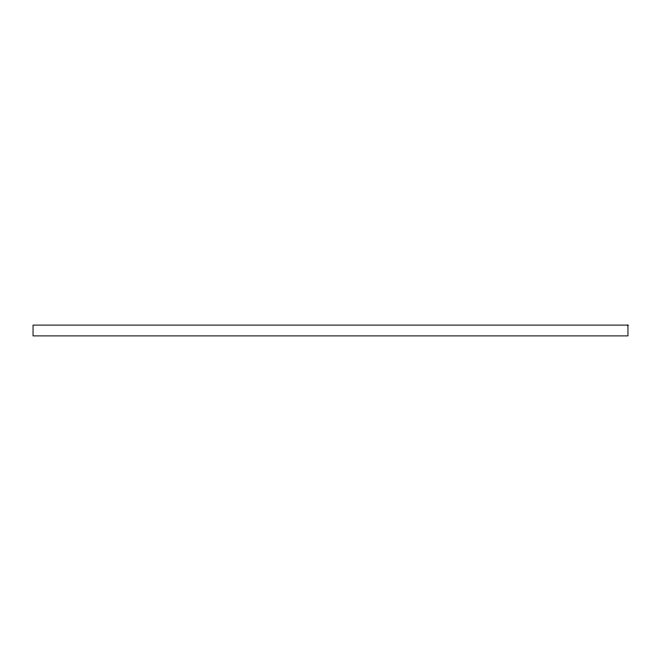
<?xml version="1.0" encoding="UTF-8"?>
<svg xmlns="http://www.w3.org/2000/svg" width="661" height="661" viewBox="0 0 661 661"><rect width="100%" height="100%" fill="white"/><g stroke="black" fill="none" stroke-linecap="round" stroke-linejoin="round"><path stroke-width="0.99" d="M627.95 325.105L33.05 325.105L33.05 335.895L627.95 335.895L627.95 325.105"/></g></svg>
